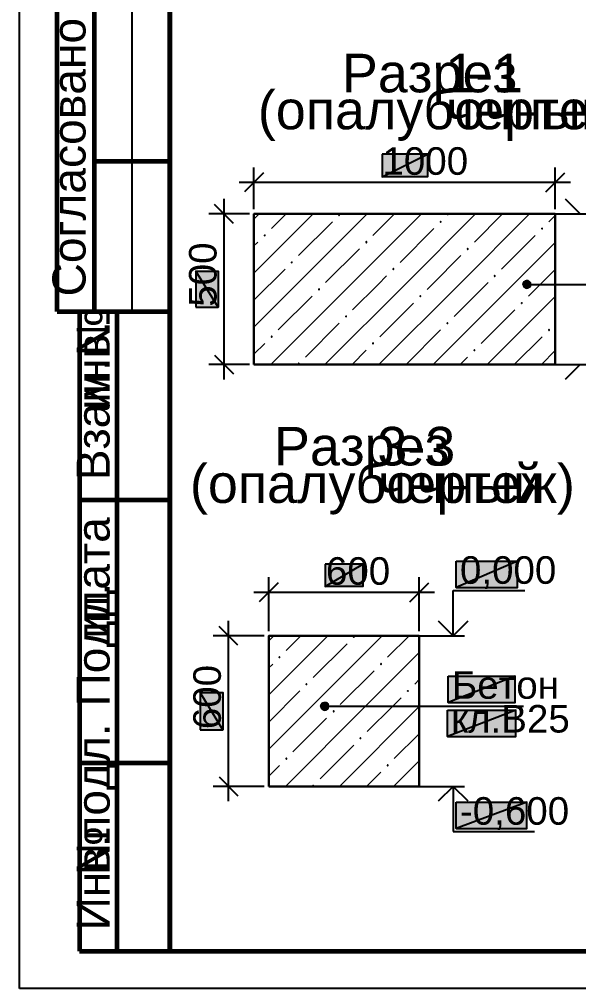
# Model space of a CAD drawing. Extents: x 8 to 21351, y 0 to 420.
# Drawn here: x 13992.4 to 14066.6, y 0.1 to 128.9 of the extents above; entities that cross this region are included whole.
import ezdxf

# ---------------------------------------------------------------- set-up
doc = ezdxf.new("R2010")
doc.units = 0
doc.styles.add('TEYPDFCAD_TEXT', font='arial.ttf')

msp = doc.modelspace()

# ---------------------------------------------------------------- hatches: boundary and pattern name
at = {"true_color": 0xffffff}
h = msp.add_hatch(color=0, dxfattribs=at)
h.paths.add_polyline_path([(14040.51, 111.02), (14040.51, 108.01), (14046.54, 111.02)])
h.paths.add_polyline_path([(14040.51, 108.01), (14046.54, 111.02), (14046.54, 108.01)])
for color, points in [(256, [(14034.84, 102.91), (14034.84, 102.93), (14034.82, 102.93), (14034.79, 102.91), (14034.82, 102.89), (14034.84, 102.89)]), (256, [(14048.32, 102.02), (14048.32, 102.04), (14048.3, 102.04), (14048.28, 102.02), (14048.3, 102), (14048.32, 102)]), (256, [(14061.78, 101.11), (14061.78, 101.13), (14061.76, 101.13), (14061.74, 101.11), (14061.76, 101.09), (14061.78, 101.09)]), (256, [(14024.95, 100.22), (14024.95, 100.25), (14024.93, 100.25), (14024.91, 100.22), (14024.93, 100.2), (14024.95, 100.2)]), (256, [(14038.43, 99.31), (14038.43, 99.34), (14038.41, 99.34), (14038.39, 99.31), (14038.41, 99.29), (14038.43, 99.29)]), (256, [(14051.9, 98.42), (14051.9, 98.45), (14051.88, 98.45), (14051.85, 98.42), (14051.88, 98.4), (14051.9, 98.4)]), (256, [(14028.55, 96.63), (14028.55, 96.65), (14028.53, 96.65), (14028.51, 96.63), (14028.53, 96.6), (14028.55, 96.6)]), (256, [(14042.03, 95.74), (14042.03, 95.76), (14042.01, 95.76), (14041.99, 95.74), (14042.01, 95.72), (14042.03, 95.72)]), (256, [(14055.5, 94.83), (14055.5, 94.85), (14055.47, 94.85), (14055.45, 94.83), (14055.47, 94.81), (14055.5, 94.81)]), (256, [(14032.15, 93.03), (14032.15, 93.05), (14032.13, 93.05), (14032.11, 93.03), (14032.13, 93.01), (14032.15, 93.01)]), (7, [(14060.22, 93.51), (14060.24, 93.7), (14059.75, 93.7)]), (256, [(14045.61, 92.14), (14045.61, 92.16), (14045.59, 92.16), (14045.57, 92.14), (14045.59, 92.12), (14045.61, 92.12)]), (256, [(14059.09, 91.23), (14059.09, 91.25), (14059.07, 91.25), (14059.05, 91.23), (14059.07, 91.21), (14059.09, 91.21)]), (256, [(14035.75, 89.45), (14035.75, 89.47), (14035.73, 89.47), (14035.7, 89.45), (14035.73, 89.43), (14035.75, 89.43)]), (256, [(14049.21, 88.54), (14049.21, 88.56), (14049.19, 88.56), (14049.17, 88.54), (14049.19, 88.52), (14049.21, 88.52)]), (256, [(14062.69, 87.65), (14062.69, 87.67), (14062.67, 87.67), (14062.65, 87.65), (14062.67, 87.63), (14062.69, 87.63)]), (256, [(14025.86, 86.74), (14025.86, 86.76), (14025.84, 86.76), (14025.82, 86.74), (14025.84, 86.72), (14025.86, 86.72)]), (256, [(14039.32, 85.85), (14039.32, 85.87), (14039.3, 85.87), (14039.28, 85.85), (14039.3, 85.83), (14039.32, 85.83)]), (256, [(14052.81, 84.94), (14052.81, 84.96), (14052.79, 84.96), (14052.76, 84.94), (14052.79, 84.92), (14052.81, 84.92)]), (256, [(14029.46, 83.16), (14029.46, 83.18), (14029.44, 83.18), (14029.42, 83.16), (14029.44, 83.14), (14029.46, 83.14)]), (7, [(14036.78, 46.84), (14036.78, 46.86), (14036.76, 46.86), (14036.74, 46.84), (14036.76, 46.82), (14036.78, 46.82)]), (7, [(14026.9, 44.15), (14026.9, 44.17), (14026.88, 44.17), (14026.86, 44.15), (14026.88, 44.13), (14026.9, 44.13)]), (7, [(14040.38, 43.24), (14040.38, 43.26), (14040.36, 43.26), (14040.34, 43.24), (14040.36, 43.22), (14040.38, 43.22)]), (7, [(14030.5, 40.56), (14030.5, 40.58), (14030.48, 40.58), (14030.46, 40.56), (14030.48, 40.53), (14030.5, 40.53)]), (7, [(14043.96, 39.67), (14043.96, 39.69), (14043.94, 39.69), (14043.92, 39.67), (14043.94, 39.65), (14043.96, 39.65)]), (7, [(14033.35, 37.44), (14033.4, 37.63), (14032.91, 37.63)]), (7, [(14034.1, 36.96), (14034.1, 36.98), (14034.07, 36.98), (14034.05, 36.96), (14034.07, 36.94), (14034.1, 36.94)]), (7, [(14037.67, 33.38), (14037.67, 33.4), (14037.65, 33.4), (14037.63, 33.38), (14037.65, 33.36), (14037.67, 33.36)]), (7, [(14027.81, 30.67), (14027.81, 30.69), (14027.79, 30.69), (14027.77, 30.67), (14027.79, 30.65), (14027.81, 30.65)]), (7, [(14041.27, 29.78), (14041.27, 29.8), (14041.25, 29.8), (14041.23, 29.78), (14041.25, 29.76), (14041.27, 29.76)]), (7, [(14031.39, 27.07), (14031.39, 27.09), (14031.37, 27.09), (14031.34, 27.07), (14031.37, 27.05), (14031.39, 27.05)])]:
    msp.add_hatch(color=color).paths.add_polyline_path(points)
h = msp.add_hatch(color=0, dxfattribs=at)
h.paths.add_polyline_path([(14015.79, 90.68), (14018.77, 90.68), (14015.79, 95.46)])
h.paths.add_polyline_path([(14018.77, 90.68), (14015.79, 95.46), (14018.77, 95.46)])
h = msp.add_hatch(color=7)
h.paths.add_polyline_path([(14059.39, 94.06), (14059.28, 93.9), (14059.75, 93.7)])
h.paths.add_polyline_path([(14059.28, 93.9), (14059.75, 93.7), (14059.24, 93.7)])
h.paths.add_polyline_path([(14059.75, 93.7), (14059.24, 93.7), (14059.28, 93.51)])
h = msp.add_hatch(color=7)
h.paths.add_polyline_path([(14059.94, 94.17), (14059.75, 94.21), (14059.75, 93.7)])
h.paths.add_polyline_path([(14059.75, 94.21), (14059.75, 93.7), (14059.56, 94.17)])
h.paths.add_polyline_path([(14059.75, 93.7), (14059.56, 94.17), (14059.39, 94.06)])
h = msp.add_hatch(color=7)
h.paths.add_polyline_path([(14060.24, 93.7), (14060.22, 93.9), (14059.75, 93.7)])
h.paths.add_polyline_path([(14060.22, 93.9), (14059.75, 93.7), (14060.11, 94.06)])
h.paths.add_polyline_path([(14059.75, 93.7), (14060.11, 94.06), (14059.94, 94.17)])
h = msp.add_hatch(color=7)
h.paths.add_polyline_path([(14059.28, 93.51), (14059.39, 93.34), (14059.75, 93.7)])
h.paths.add_polyline_path([(14059.39, 93.34), (14059.75, 93.7), (14059.56, 93.24)])
h.paths.add_polyline_path([(14059.75, 93.7), (14059.56, 93.24), (14059.75, 93.2)])
h = msp.add_hatch(color=7)
h.paths.add_polyline_path([(14059.75, 93.2), (14059.94, 93.24), (14059.75, 93.7)])
h.paths.add_polyline_path([(14059.94, 93.24), (14059.75, 93.7), (14060.11, 93.34)])
h.paths.add_polyline_path([(14059.75, 93.7), (14060.11, 93.34), (14060.22, 93.51)])
h = msp.add_hatch(color=0, dxfattribs=at)
h.paths.add_polyline_path([(14050.35, 56.9), (14058.5, 56.9), (14050.35, 53.4)])
h.paths.add_polyline_path([(14058.5, 56.9), (14050.35, 53.4), (14058.5, 53.4)])
h = msp.add_hatch(color=0, dxfattribs=at)
h.paths.add_polyline_path([(14032.97, 56.54), (14032.97, 53.53), (14037.95, 56.54)])
h.paths.add_polyline_path([(14032.97, 53.53), (14037.95, 56.54), (14037.95, 53.53)])
h = msp.add_hatch(color=0, dxfattribs=at)
h.paths.add_polyline_path([(14049.31, 41.63), (14058.18, 41.63), (14049.31, 38.14)])
h.paths.add_polyline_path([(14058.18, 41.63), (14049.31, 38.14), (14058.18, 38.14)])
h = msp.add_hatch(color=0, dxfattribs=at)
h.paths.add_polyline_path([(14016.36, 34.5), (14019.36, 34.5), (14016.36, 39.48)])
h.paths.add_polyline_path([(14019.36, 34.5), (14016.36, 39.48), (14019.36, 39.48)])
h = msp.add_hatch(color=7)
h.paths.add_polyline_path([(14032.55, 37.99), (14032.44, 37.82), (14032.91, 37.63)])
h.paths.add_polyline_path([(14032.44, 37.82), (14032.91, 37.63), (14032.4, 37.63)])
h.paths.add_polyline_path([(14032.91, 37.63), (14032.4, 37.63), (14032.44, 37.44)])
h = msp.add_hatch(color=7)
h.paths.add_polyline_path([(14032.44, 37.44), (14032.55, 37.27), (14032.91, 37.63)])
h.paths.add_polyline_path([(14032.55, 37.27), (14032.91, 37.63), (14032.72, 37.17)])
h.paths.add_polyline_path([(14032.91, 37.63), (14032.72, 37.17), (14032.91, 37.13)])
h = msp.add_hatch(color=7)
h.paths.add_polyline_path([(14033.1, 38.1), (14032.91, 38.14), (14032.91, 37.63)])
h.paths.add_polyline_path([(14032.91, 38.14), (14032.91, 37.63), (14032.72, 38.1)])
h.paths.add_polyline_path([(14032.91, 37.63), (14032.72, 38.1), (14032.55, 37.99)])
h = msp.add_hatch(color=7)
h.paths.add_polyline_path([(14033.4, 37.63), (14033.35, 37.82), (14032.91, 37.63)])
h.paths.add_polyline_path([(14033.35, 37.82), (14032.91, 37.63), (14033.25, 37.99)])
h.paths.add_polyline_path([(14032.91, 37.63), (14033.25, 37.99), (14033.1, 38.1)])
h = msp.add_hatch(color=7)
h.paths.add_polyline_path([(14032.91, 37.13), (14033.1, 37.17), (14032.91, 37.63)])
h.paths.add_polyline_path([(14033.1, 37.17), (14032.91, 37.63), (14033.25, 37.27)])
h.paths.add_polyline_path([(14032.91, 37.63), (14033.25, 37.27), (14033.35, 37.44)])
h = msp.add_hatch(color=0, dxfattribs=at)
h.paths.add_polyline_path([(14049.19, 37.13), (14058.29, 37.13), (14049.19, 33.63)])
h.paths.add_polyline_path([(14058.29, 37.13), (14049.19, 33.63), (14058.29, 33.63)])
h = msp.add_hatch(color=0, dxfattribs=at)
h.paths.add_polyline_path([(14050.35, 24.89), (14059.75, 24.89), (14050.35, 21.38)])
h.paths.add_polyline_path([(14059.75, 24.89), (14050.35, 21.38), (14059.75, 21.38)])

# ---------------------------------------------------------------- linework, layer by layer
at = {"lineweight": 25}
for p, q in [((13992.36, 0.11), (13992.36, 296.97)), ((14007.34, 90.11), (14007.34, 155.09)), ((14019.53, 81.07), (14019.53, 105.07)), ((14022.9, 103.06), (14017.52, 103.06)), ((14020.78, 101.81), (14018.28, 104.31)), ((14018.28, 84.31), (14020.78, 81.81)), ((14022.9, 83.06), (14017.52, 83.06)), ((14412.26, 0.11), (13992.36, 0.11))]:
    msp.add_line(p, q, dxfattribs=at)
at = {"lineweight": 60}
for p, q in [((13997.35, 90.11), (13997.35, 155.09)), ((14002.35, 90.11), (14002.35, 155.09)), ((14012.34, 5.1), (14012.34, 155.09)), ((14002.35, 110.09), (14012.34, 110.09)), ((13997.35, 90.11), (14012.34, 90.11)), ((14000.33, 90.11), (14000.33, 5.1)), ((14005.35, 5.1), (14005.35, 90.11)), ((14000.33, 65.09), (14012.34, 65.09)), ((14000.33, 30.1), (14012.34, 30.1)), ((14000.33, 5.1), (14012.34, 5.1))]:
    msp.add_line(p, q, dxfattribs=at)
at = {"color": 7, "lineweight": 25}
for p, q in [((14024.76, 108.52), (14022.26, 106.02)), ((14023.51, 103.7), (14023.51, 109.26)), ((14062.27, 106.02), (14064.77, 108.52)), ((14063.52, 103.7), (14063.52, 109.26)), ((14021.52, 107.27), (14065.53, 107.27)), ((14064.83, 105.07), (14066.82, 103.06)), ((14063.52, 103.06), (14068.32, 103.06)), ((14059.75, 93.7), (14066.42, 93.7)), ((14066.42, 93.7), (14077.53, 93.7)), ((14063.52, 83.06), (14068.32, 83.06)), ((14066.82, 83.06), (14064.83, 81.07)), ((14025.46, 47.62), (14025.46, 54.78)), ((14045.46, 47.62), (14045.46, 54.78)), ((14026.71, 54.04), (14024.21, 51.52)), ((14044.21, 51.52), (14046.71, 54.04)), ((14049.95, 46.99), (14049.95, 53)), ((14049.95, 53), (14059.5, 53)), ((14023.47, 52.79), (14047.47, 52.79)), ((14020.13, 25), (14020.13, 49)), ((14047.96, 49), (14049.95, 46.99)), ((14049.95, 46.99), (14051.96, 49)), ((14021.37, 45.74), (14018.88, 48.24)), ((14024.85, 46.99), (14018.11, 46.99)), ((14045.46, 46.99), (14051.45, 46.99)), ((14032.91, 37.63), (14048.19, 37.63)), ((14048.19, 37.63), (14059.28, 37.63)), ((14018.88, 28.24), (14021.37, 25.74)), ((14024.85, 26.99), (14018.11, 26.99)), ((14045.46, 26.99), (14051.45, 26.99)), ((14049.95, 26.99), (14047.96, 25)), ((14049.95, 26.99), (14049.95, 21)), ((14051.96, 25), (14049.95, 26.99)), ((14049.95, 21), (14060.74, 21))]:
    msp.add_line(p, q, dxfattribs=at)
at = {"lineweight": 9}
for p, q in [((14023.51, 102.38), (14024.19, 103.06)), ((14023.51, 95.21), (14031.39, 103.06)), ((14023.51, 88.01), (14038.56, 103.06)), ((14025.84, 101.11), (14027.79, 103.06)), ((14036.38, 93.7), (14045.76, 103.06)), ((14039.3, 100.22), (14042.16, 103.06)), ((14043.58, 93.7), (14052.93, 103.06)), ((14049.19, 102.91), (14049.34, 103.06)), ((14050.75, 93.7), (14060.11, 103.06)), ((14052.79, 99.31), (14056.53, 103.06)), ((14029.44, 97.54), (14033.93, 102.02)), ((14062.67, 102.02), (14063.52, 102.87)), ((14042.9, 96.63), (14047.39, 101.11)), ((14023.51, 98.81), (14024.04, 99.31)), ((14056.38, 95.74), (14060.87, 100.22)), ((14057.95, 93.7), (14063.52, 99.29)), ((14033.02, 93.94), (14037.5, 98.42)), ((14047.16, 93.7), (14050.99, 97.54)), ((14023.51, 91.61), (14027.64, 95.74)), ((14061.53, 93.7), (14063.52, 95.69)), ((14039.98, 93.7), (14041.1, 94.83)), ((14025.73, 83.06), (14036.38, 93.7)), ((14032.93, 83.06), (14043.58, 93.7)), ((14036.61, 90.34), (14039.98, 93.7)), ((14040.11, 83.06), (14050.75, 93.7)), ((14046.5, 93.03), (14047.16, 93.7)), ((14047.3, 83.06), (14057.95, 93.7)), ((14050.1, 89.45), (14054.35, 93.7)), ((14054.35, 93.7), (14054.59, 93.94)), ((14059.96, 92.14), (14061.53, 93.7)), ((14026.73, 87.65), (14031.22, 92.14)), ((14054.48, 83.06), (14063.52, 92.1)), ((14040.21, 86.74), (14044.7, 91.23)), ((14053.67, 85.85), (14058.16, 90.34)), ((14030.33, 84.05), (14034.82, 88.54)), ((14043.79, 83.16), (14048.3, 87.65)), ((14058.08, 83.06), (14061.76, 86.74)), ((14023.51, 84.43), (14024.93, 85.85)), ((14036.53, 83.06), (14038.41, 84.94)), ((14050.9, 83.06), (14051.88, 84.05)), ((14061.68, 83.06), (14063.52, 84.92))]:
    msp.add_line(p, q, dxfattribs=at)
at = {"color": 0, "lineweight": 0, "true_color": 0xffffff}
for p, q in [((14050.35, 53.4), (14058.5, 53.4)), ((14049.31, 38.14), (14058.18, 38.14)), ((14049.19, 33.63), (14058.29, 33.63)), ((14050.35, 21.38), (14059.75, 21.38))]:
    msp.add_line(p, q, dxfattribs=at)
at = {"color": 7, "lineweight": 9}
for p, q in [((14025.46, 46.33), (14026.14, 46.99)), ((14025.46, 39.14), (14033.31, 46.99)), ((14025.46, 31.94), (14040.51, 46.99)), ((14027.79, 45.04), (14029.74, 46.99)), ((14041.25, 44.15), (14044.11, 46.99)), ((14031.37, 41.47), (14035.87, 45.95)), ((14038.33, 37.63), (14045.46, 44.77)), ((14025.46, 42.74), (14025.99, 43.24)), ((14034.96, 37.87), (14039.45, 42.35)), ((14044.85, 40.56), (14045.46, 41.17)), ((14025.46, 35.54), (14029.59, 39.67)), ((14041.93, 37.63), (14043.05, 38.76)), ((14027.68, 26.99), (14038.33, 37.63)), ((14034.88, 26.99), (14045.46, 37.59)), ((14038.56, 34.27), (14041.93, 37.63)), ((14028.68, 31.58), (14033.16, 36.07)), ((14042.14, 30.67), (14045.46, 33.99)), ((14032.28, 27.98), (14036.76, 32.47)), ((14025.46, 28.36), (14026.88, 29.78)), ((14042.05, 26.99), (14045.46, 30.4)), ((14038.46, 26.99), (14040.36, 28.87))]:
    msp.add_line(p, q, dxfattribs=at)
at = {"lineweight": 60}
msp.add_lwpolyline([(14012.34, 5.1), (14407.33, 5.1), (14407.33, 292.08), (14012.34, 292.08)], close=True, dxfattribs=at)
at = {"color": 0, "true_color": 0xffffff}
for points in [[(14040.51, 111.02), (14040.51, 108.01), (14046.54, 111.02)], [(14040.51, 108.01), (14046.54, 111.02), (14046.54, 108.01)], [(14015.79, 90.68), (14018.77, 90.68), (14015.79, 95.46)], [(14018.77, 90.68), (14015.79, 95.46), (14018.77, 95.46)], [(14050.35, 56.9), (14058.5, 56.9), (14050.35, 53.4)], [(14058.5, 56.9), (14050.35, 53.4), (14058.5, 53.4)], [(14032.97, 56.54), (14032.97, 53.53), (14037.95, 56.54)], [(14032.97, 53.53), (14037.95, 56.54), (14037.95, 53.53)], [(14049.31, 41.63), (14058.18, 41.63), (14049.31, 38.14)], [(14058.18, 41.63), (14049.31, 38.14), (14058.18, 38.14)], [(14016.36, 34.5), (14019.36, 34.5), (14016.36, 39.48)], [(14019.36, 34.5), (14016.36, 39.48), (14019.36, 39.48)], [(14049.19, 37.13), (14058.29, 37.13), (14049.19, 33.63)], [(14058.29, 37.13), (14049.19, 33.63), (14058.29, 33.63)], [(14050.35, 24.89), (14059.75, 24.89), (14050.35, 21.38)], [(14059.75, 24.89), (14050.35, 21.38), (14059.75, 21.38)]]:
    msp.add_lwpolyline(points, close=True, dxfattribs=at)
at = {"lineweight": 30}
msp.add_lwpolyline([(14023.51, 83.06), (14023.51, 103.06), (14063.52, 103.06), (14063.52, 83.06)], close=True, dxfattribs=at)
for points in [[(14034.84, 102.91), (14034.84, 102.93), (14034.82, 102.93), (14034.79, 102.91), (14034.82, 102.89), (14034.84, 102.89)], [(14048.32, 102.02), (14048.32, 102.04), (14048.3, 102.04), (14048.28, 102.02), (14048.3, 102), (14048.32, 102)], [(14061.78, 101.11), (14061.78, 101.13), (14061.76, 101.13), (14061.74, 101.11), (14061.76, 101.09), (14061.78, 101.09)], [(14024.95, 100.22), (14024.95, 100.25), (14024.93, 100.25), (14024.91, 100.22), (14024.93, 100.2), (14024.95, 100.2)], [(14038.43, 99.31), (14038.43, 99.34), (14038.41, 99.34), (14038.39, 99.31), (14038.41, 99.29), (14038.43, 99.29)], [(14051.9, 98.42), (14051.9, 98.45), (14051.88, 98.45), (14051.85, 98.42), (14051.88, 98.4), (14051.9, 98.4)], [(14028.55, 96.63), (14028.55, 96.65), (14028.53, 96.65), (14028.51, 96.63), (14028.53, 96.6), (14028.55, 96.6)], [(14042.03, 95.74), (14042.03, 95.76), (14042.01, 95.76), (14041.99, 95.74), (14042.01, 95.72), (14042.03, 95.72)], [(14055.5, 94.83), (14055.5, 94.85), (14055.47, 94.85), (14055.45, 94.83), (14055.47, 94.81), (14055.5, 94.81)], [(14032.15, 93.03), (14032.15, 93.05), (14032.13, 93.05), (14032.11, 93.03), (14032.13, 93.01), (14032.15, 93.01)], [(14045.61, 92.14), (14045.61, 92.16), (14045.59, 92.16), (14045.57, 92.14), (14045.59, 92.12), (14045.61, 92.12)], [(14059.09, 91.23), (14059.09, 91.25), (14059.07, 91.25), (14059.05, 91.23), (14059.07, 91.21), (14059.09, 91.21)], [(14035.75, 89.45), (14035.75, 89.47), (14035.73, 89.47), (14035.7, 89.45), (14035.73, 89.43), (14035.75, 89.43)], [(14049.21, 88.54), (14049.21, 88.56), (14049.19, 88.56), (14049.17, 88.54), (14049.19, 88.52), (14049.21, 88.52)], [(14062.69, 87.65), (14062.69, 87.67), (14062.67, 87.67), (14062.65, 87.65), (14062.67, 87.63), (14062.69, 87.63)], [(14025.86, 86.74), (14025.86, 86.76), (14025.84, 86.76), (14025.82, 86.74), (14025.84, 86.72), (14025.86, 86.72)], [(14039.32, 85.85), (14039.32, 85.87), (14039.3, 85.87), (14039.28, 85.85), (14039.3, 85.83), (14039.32, 85.83)], [(14052.81, 84.94), (14052.81, 84.96), (14052.79, 84.96), (14052.76, 84.94), (14052.79, 84.92), (14052.81, 84.92)], [(14029.46, 83.16), (14029.46, 83.18), (14029.44, 83.18), (14029.42, 83.16), (14029.44, 83.14), (14029.46, 83.14)]]:
    msp.add_lwpolyline(points, close=True)
at = {"color": 7}
for points in [[(14059.39, 94.06), (14059.28, 93.9), (14059.75, 93.7)], [(14059.75, 93.7), (14059.56, 94.17), (14059.39, 94.06)], [(14059.75, 94.21), (14059.75, 93.7), (14059.56, 94.17)], [(14059.94, 94.17), (14059.75, 94.21), (14059.75, 93.7)], [(14059.75, 93.7), (14060.11, 94.06), (14059.94, 94.17)], [(14060.22, 93.9), (14059.75, 93.7), (14060.11, 94.06)], [(14059.28, 93.9), (14059.75, 93.7), (14059.24, 93.7)], [(14059.75, 93.7), (14059.24, 93.7), (14059.28, 93.51)], [(14059.28, 93.51), (14059.39, 93.34), (14059.75, 93.7)], [(14059.39, 93.34), (14059.75, 93.7), (14059.56, 93.24)], [(14059.75, 93.7), (14059.56, 93.24), (14059.75, 93.2)], [(14060.24, 93.7), (14060.22, 93.9), (14059.75, 93.7)], [(14059.75, 93.2), (14059.94, 93.24), (14059.75, 93.7)], [(14059.94, 93.24), (14059.75, 93.7), (14060.11, 93.34)], [(14059.75, 93.7), (14060.11, 93.34), (14060.22, 93.51)], [(14060.22, 93.51), (14060.24, 93.7), (14059.75, 93.7)], [(14036.78, 46.84), (14036.78, 46.86), (14036.76, 46.86), (14036.74, 46.84), (14036.76, 46.82), (14036.78, 46.82)], [(14026.9, 44.15), (14026.9, 44.17), (14026.88, 44.17), (14026.86, 44.15), (14026.88, 44.13), (14026.9, 44.13)], [(14040.38, 43.24), (14040.38, 43.26), (14040.36, 43.26), (14040.34, 43.24), (14040.36, 43.22), (14040.38, 43.22)], [(14030.5, 40.56), (14030.5, 40.58), (14030.48, 40.58), (14030.46, 40.56), (14030.48, 40.53), (14030.5, 40.53)], [(14043.96, 39.67), (14043.96, 39.69), (14043.94, 39.69), (14043.92, 39.67), (14043.94, 39.65), (14043.96, 39.65)], [(14032.44, 37.82), (14032.91, 37.63), (14032.4, 37.63)], [(14032.91, 37.63), (14032.4, 37.63), (14032.44, 37.44)], [(14032.55, 37.99), (14032.44, 37.82), (14032.91, 37.63)], [(14032.44, 37.44), (14032.55, 37.27), (14032.91, 37.63)], [(14032.91, 37.63), (14032.72, 38.1), (14032.55, 37.99)], [(14032.55, 37.27), (14032.91, 37.63), (14032.72, 37.17)], [(14032.91, 38.14), (14032.91, 37.63), (14032.72, 38.1)], [(14032.91, 37.63), (14032.72, 37.17), (14032.91, 37.13)], [(14033.1, 38.1), (14032.91, 38.14), (14032.91, 37.63)], [(14032.91, 37.63), (14033.25, 37.99), (14033.1, 38.1)], [(14033.35, 37.82), (14032.91, 37.63), (14033.25, 37.99)], [(14033.4, 37.63), (14033.35, 37.82), (14032.91, 37.63)], [(14032.91, 37.13), (14033.1, 37.17), (14032.91, 37.63)], [(14033.1, 37.17), (14032.91, 37.63), (14033.25, 37.27)], [(14032.91, 37.63), (14033.25, 37.27), (14033.35, 37.44)], [(14033.35, 37.44), (14033.4, 37.63), (14032.91, 37.63)], [(14034.1, 36.96), (14034.1, 36.98), (14034.07, 36.98), (14034.05, 36.96), (14034.07, 36.94), (14034.1, 36.94)], [(14037.67, 33.38), (14037.67, 33.4), (14037.65, 33.4), (14037.63, 33.38), (14037.65, 33.36), (14037.67, 33.36)], [(14027.81, 30.67), (14027.81, 30.69), (14027.79, 30.69), (14027.77, 30.67), (14027.79, 30.65), (14027.81, 30.65)], [(14041.27, 29.78), (14041.27, 29.8), (14041.25, 29.8), (14041.23, 29.78), (14041.25, 29.76), (14041.27, 29.76)], [(14031.39, 27.07), (14031.39, 27.09), (14031.37, 27.09), (14031.34, 27.07), (14031.37, 27.05), (14031.39, 27.05)]]:
    msp.add_lwpolyline(points, close=True, dxfattribs=at)
at = {"color": 7, "lineweight": 30}
msp.add_lwpolyline([(14025.46, 26.99), (14025.46, 46.99), (14045.46, 46.99), (14045.46, 26.99)], close=True, dxfattribs=at)

# ---------------------------------------------------------------- texts
at = {"color": 7, "style": 'TEYPDFCAD_TEXT'}
for s, height, p in [('Согласовано', 4.3921, (14001.14, 92.1)), ('500', 3.662, (14018.54, 90.74)), ('№', 4.39, (14004.34, 84.12)), ('инв.', 4.392, (14004.34, 77.04)), ('Взам.', 4.392, (14004.34, 67.67)), ('дата', 4.392, (14004.34, 49.55)), ('Подп.', 4.392, (14004.34, 37.61)), ('и', 4.39, (14004.34, 46.62)), ('600', 3.662, (14019.11, 34.59)), ('подл.', 4.392, (14004.34, 19.77)), ('№', 4.39, (14004.34, 15.15)), ('Инв.', 4.392, (14004.34, 7.85))]:
    msp.add_text(s, height=height, rotation=90, dxfattribs=at).set_placement(p)
for s, height, p in [('Разрез', 5.126, (14035.18, 119.23)), ('1-1', 5.126, (14048.9, 119.23)), ('(опалубочный', 5.1259, (14024.02, 114.32)), ('чертеж)', 5.126, (14049.01, 114.32)), ('1000', 3.662, (14040.57, 108.27)), ('Разрез', 5.126, (14026.16, 69.64)), ('3-3', 5.126, (14039.89, 69.64)), ('(опалубочный', 5.1259, (14015, 64.66)), ('чертеж)', 5.126, (14040, 64.66)), ('600', 3.662, (14033.06, 53.78)), ('0,000', 3.662, (14050.86, 53.91)), ('Бетон', 3.662, (14049.8, 38.63)), ('кл.В25', 3.662, (14049.7, 34.14)), ('-0,600', 3.662, (14050.86, 21.89))]:
    msp.add_text(s, height=height, dxfattribs=at).set_placement(p)

doc.saveas('drawing.dxf')
